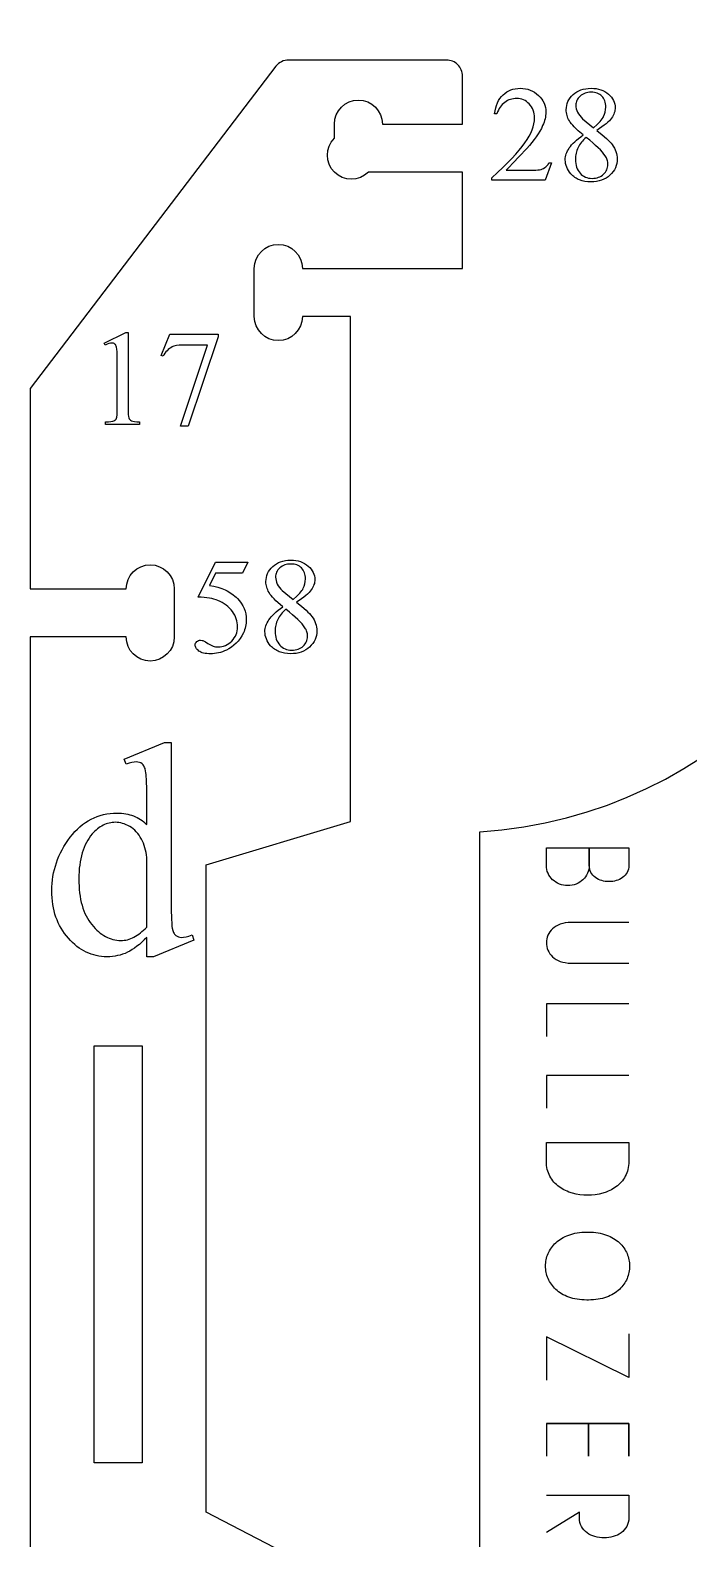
# Model space of a CAD drawing. Extents: x 5 to 599, y -219 to 392.
# Drawn here: x 351.5 to 395, y 292 to 391.6 of the extents above; entities that cross this region are included whole.
import ezdxf

# ---------------------------------------------------------------- set-up
doc = ezdxf.new("R2010")
doc.units = 0
doc.header["$MEASUREMENT"] = 0
for name, color, linetype in [('EXT', 1, 'CONTINUOUS'), ('INT', 5, 'CONTINUOUS'), ('LETTERS_0_5MM', 4, 'CONTINUOUS'), ('TEXT', 18, 'CONTINUOUS')]:
    doc.layers.add(name, color=color, linetype=linetype)

msp = doc.modelspace()

# ---------------------------------------------------------------- linework, layer by layer
at = {"layer": 'EXT'}
msp.add_lwpolyline([(422.59, 290.412, -0.112586), (421.213, 290.098), (381.189, 290.098), (381.189, 338.674, 0.396443), (409.236, 368.488), (409.236, 391.594), (421.937, 391.594), (421.937, 378.893), (421.007, 378.893, 1), (418.762, 376.648), (418.762, 359.97, 1), (421.007, 357.725), (421.937, 357.725), (421.937, 345.024), (460.814, 345.024, -0.414214), (463.989, 341.849), (463.989, 312.328, -0.288188), (462.191, 309.466)], format="xyb", close=True, dxfattribs=at)
msp.add_lwpolyline([(372.644, 288.798), (363.118, 293.75), (363.118, 336.495), (372.644, 339.34), (372.644, 372.688), (369.468, 372.688, -1), (366.293, 372.688), (366.293, 375.864, -1), (369.468, 375.864), (380.052, 375.864), (380.052, 382.214), (373.83, 382.214, -1), (371.585, 384.459), (371.585, 385.389, -1), (374.76, 385.389), (380.052, 385.389), (380.052, 388.564, 0.414214), (378.994, 389.623), (368.567, 389.623, 0.233729), (367.726, 389.207), (351.476, 367.935), (351.476, 354.705), (357.826, 354.705, -1), (361.001, 354.705), (361.001, 351.53, -1), (357.826, 351.53), (351.476, 351.53), (351.476, 278.421)], format="xyb", dxfattribs=at)
at = {"layer": 'INT'}
msp.add_lwpolyline([(355.709, 297.013), (355.709, 324.531), (358.884, 324.531), (358.884, 297.013)], close=True, dxfattribs=at)
at = {"layer": 'LETTERS_0_5MM'}
for points in [[(385.598, 337.618), (391.047, 337.618), (391.047, 336.452), (391.04, 336.322), (391.018, 336.2), (390.983, 336.087), (390.935, 335.981), (390.876, 335.885), (390.806, 335.797), (390.726, 335.717), (390.639, 335.645), (390.543, 335.582), (390.441, 335.528), (390.332, 335.481), (390.22, 335.444), (390.103, 335.414), (389.983, 335.393), (389.862, 335.38), (389.739, 335.376), (389.617, 335.38), (389.495, 335.393), (389.376, 335.414), (389.259, 335.444), (389.146, 335.481), (389.038, 335.528), (388.936, 335.582), (388.84, 335.645), (388.752, 335.717), (388.673, 335.797), (388.603, 335.885), (388.544, 335.981), (388.496, 336.087), (388.461, 336.2), (388.439, 336.322), (388.431, 336.452), (388.431, 337.618), (388.431, 336.452), (388.424, 336.315), (388.403, 336.182), (388.368, 336.054), (388.32, 335.931), (388.26, 335.814), (388.189, 335.704), (388.108, 335.601), (388.016, 335.505), (387.916, 335.419), (387.807, 335.342), (387.69, 335.275), (387.566, 335.219), (387.436, 335.173), (387.3, 335.14), (387.159, 335.12), (387.014, 335.113), (386.87, 335.12), (386.729, 335.14), (386.593, 335.173), (386.463, 335.219), (386.339, 335.275), (386.222, 335.342), (386.113, 335.419), (386.013, 335.505), (385.921, 335.601), (385.84, 335.704), (385.769, 335.814), (385.709, 335.931), (385.661, 336.054), (385.626, 336.182), (385.605, 336.315), (385.598, 336.452)], [(385.598, 318.162), (391.047, 318.162), (391.047, 316.907), (391.043, 316.769), (391.032, 316.635), (391.012, 316.506), (390.986, 316.381), (390.953, 316.261), (390.913, 316.145), (390.866, 316.033), (390.813, 315.926), (390.754, 315.823), (390.69, 315.725), (390.62, 315.631), (390.544, 315.541), (390.464, 315.455), (390.379, 315.374), (390.289, 315.298), (390.196, 315.226), (390.098, 315.158), (389.996, 315.094), (389.892, 315.035), (389.783, 314.98), (389.672, 314.93), (389.558, 314.884), (389.323, 314.805), (389.08, 314.744), (388.831, 314.7), (388.578, 314.674), (388.322, 314.665), (388.067, 314.674), (387.814, 314.7), (387.565, 314.744), (387.322, 314.805), (387.087, 314.884), (386.973, 314.93), (386.862, 314.98), (386.753, 315.035), (386.648, 315.094), (386.547, 315.158), (386.449, 315.226), (386.355, 315.298), (386.266, 315.374), (386.181, 315.455), (386.1, 315.541), (386.025, 315.631), (385.955, 315.725), (385.891, 315.823), (385.832, 315.926), (385.779, 316.033), (385.732, 316.145), (385.692, 316.261), (385.659, 316.381), (385.632, 316.506), (385.613, 316.635), (385.601, 316.769), (385.598, 316.907)], [(388.268, 307.752), (388.1, 307.756), (387.938, 307.765), (387.781, 307.781), (387.629, 307.803), (387.483, 307.83), (387.342, 307.863), (387.206, 307.901), (387.076, 307.945), (386.951, 307.993), (386.831, 308.046), (386.717, 308.104), (386.607, 308.166), (386.504, 308.232), (386.405, 308.302), (386.312, 308.376), (386.224, 308.453), (386.142, 308.533), (386.065, 308.617), (385.993, 308.703), (385.926, 308.792), (385.865, 308.884), (385.809, 308.977), (385.759, 309.073), (385.713, 309.171), (385.673, 309.27), (385.639, 309.371), (385.61, 309.473), (385.586, 309.576), (385.567, 309.679), (385.554, 309.784), (385.546, 309.889), (385.543, 309.994), (385.546, 310.099), (385.554, 310.204), (385.567, 310.308), (385.586, 310.412), (385.61, 310.515), (385.639, 310.617), (385.673, 310.717), (385.713, 310.817), (385.759, 310.914), (385.809, 311.01), (385.865, 311.104), (385.926, 311.195), (385.993, 311.284), (386.065, 311.371), (386.142, 311.454), (386.224, 311.535), (386.312, 311.612), (386.405, 311.685), (386.504, 311.755), (386.607, 311.821), (386.717, 311.883), (386.831, 311.941), (386.951, 311.994), (387.076, 312.043), (387.206, 312.086), (387.342, 312.124), (387.483, 312.157), (387.629, 312.185), (387.781, 312.207), (387.938, 312.222), (388.1, 312.232), (388.268, 312.235), (388.377, 312.235), (388.545, 312.232), (388.707, 312.222), (388.864, 312.207), (389.016, 312.185), (389.162, 312.157), (389.303, 312.124), (389.439, 312.086), (389.569, 312.043), (389.694, 311.994), (389.814, 311.941), (389.928, 311.883), (390.037, 311.821), (390.141, 311.755), (390.24, 311.685), (390.333, 311.612), (390.421, 311.535), (390.503, 311.454), (390.58, 311.371), (390.652, 311.284), (390.719, 311.195), (390.78, 311.104), (390.836, 311.01), (390.886, 310.914), (390.931, 310.817), (390.971, 310.717), (391.006, 310.617), (391.035, 310.515), (391.059, 310.412), (391.078, 310.308), (391.091, 310.204), (391.099, 310.099), (391.102, 309.994), (391.099, 309.889), (391.091, 309.784), (391.078, 309.679), (391.059, 309.576), (391.035, 309.473), (391.006, 309.371), (390.971, 309.27), (390.931, 309.171), (390.886, 309.073), (390.836, 308.977), (390.78, 308.884), (390.719, 308.792), (390.652, 308.703), (390.58, 308.617), (390.503, 308.533), (390.421, 308.453), (390.333, 308.376), (390.24, 308.302), (390.141, 308.232), (390.037, 308.166), (389.928, 308.104), (389.814, 308.046), (389.694, 307.993), (389.569, 307.945), (389.439, 307.901), (389.303, 307.863), (389.162, 307.83), (389.016, 307.803), (388.864, 307.781), (388.707, 307.765), (388.545, 307.756), (388.377, 307.752)]]:
    msp.add_lwpolyline(points, close=True, dxfattribs=at)
for points in [[(391.047, 332.686), (387.232, 332.686), (387.034, 332.679), (386.849, 332.656), (386.677, 332.62), (386.517, 332.571), (386.37, 332.51), (386.236, 332.438), (386.115, 332.356), (386.006, 332.266), (385.91, 332.168), (385.827, 332.062), (385.757, 331.951), (385.7, 331.835), (385.655, 331.715), (385.623, 331.592), (385.604, 331.467), (385.598, 331.341), (385.604, 331.216), (385.623, 331.091), (385.655, 330.968), (385.7, 330.848), (385.757, 330.732), (385.827, 330.62), (385.91, 330.515), (386.006, 330.417), (386.115, 330.326), (386.236, 330.245), (386.37, 330.173), (386.517, 330.112), (386.677, 330.063), (386.849, 330.027), (387.034, 330.004), (387.232, 329.997), (391.047, 329.997)], [(391.047, 327.307), (385.598, 327.307), (385.598, 325.155)], [(391.047, 322.582), (385.598, 322.582), (385.598, 320.43)], [(391.047, 305.511), (391.047, 302.642), (385.598, 305.332), (385.598, 302.463)], [(385.598, 299.594), (391.047, 299.594), (391.047, 297.442), (391.047, 299.594), (388.377, 299.594), (388.377, 297.442), (388.377, 299.594), (385.598, 299.594), (385.598, 297.442)], [(385.598, 294.869), (391.047, 294.869), (391.047, 293.389), (391.038, 293.226), (391.011, 293.074), (390.966, 292.932), (390.907, 292.801), (390.833, 292.68), (390.745, 292.57), (390.646, 292.47), (390.536, 292.381), (390.417, 292.302), (390.289, 292.234), (390.154, 292.176), (390.013, 292.129), (389.867, 292.092), (389.717, 292.065), (389.565, 292.05), (389.412, 292.044), (389.259, 292.05), (389.107, 292.065), (388.958, 292.092), (388.812, 292.129), (388.671, 292.176), (388.536, 292.234), (388.408, 292.302), (388.288, 292.381), (388.178, 292.47), (388.079, 292.57), (387.992, 292.68), (387.918, 292.801), (387.858, 292.932), (387.814, 293.074), (387.787, 293.226), (387.777, 293.389), (387.777, 293.748), (385.598, 292.403)]]:
    msp.add_lwpolyline(points, dxfattribs=at)
at = {"layer": 'TEXT'}
for points in [[(385.929, 382.826), (385.511, 381.68), (381.999, 381.68), (381.999, 381.842), (382.372, 382.187), (382.717, 382.517), (383.032, 382.83), (383.32, 383.126), (383.578, 383.407), (383.808, 383.671), (384.009, 383.919), (384.181, 384.151), (384.329, 384.373), (384.458, 384.59), (384.566, 384.802), (384.655, 385.009), (384.724, 385.211), (384.774, 385.409), (384.803, 385.601), (384.813, 385.789), (384.808, 385.928), (384.792, 386.06), (384.765, 386.186), (384.727, 386.305), (384.678, 386.418), (384.618, 386.525), (384.548, 386.626), (384.467, 386.72), (384.378, 386.805), (384.285, 386.879), (384.187, 386.942), (384.086, 386.993), (383.98, 387.033), (383.87, 387.062), (383.755, 387.079), (383.637, 387.084), (383.528, 387.08), (383.423, 387.068), (383.32, 387.048), (383.22, 387.02), (383.123, 386.984), (383.029, 386.94), (382.937, 386.888), (382.849, 386.827), (382.764, 386.76), (382.685, 386.684), (382.612, 386.601), (382.545, 386.511), (382.484, 386.413), (382.428, 386.308), (382.377, 386.195), (382.333, 386.075), (382.17, 386.075), (382.203, 386.272), (382.247, 386.457), (382.301, 386.631), (382.366, 386.792), (382.442, 386.942), (382.529, 387.08), (382.626, 387.207), (382.734, 387.321), (382.852, 387.423), (382.976, 387.512), (383.107, 387.586), (383.245, 387.647), (383.391, 387.695), (383.543, 387.729), (383.703, 387.749), (383.869, 387.756), (384.047, 387.749), (384.217, 387.727), (384.379, 387.691), (384.534, 387.64), (384.681, 387.574), (384.821, 387.494), (384.954, 387.4), (385.079, 387.291), (385.193, 387.172), (385.291, 387.048), (385.375, 386.918), (385.443, 386.784), (385.496, 386.644), (385.534, 386.499), (385.557, 386.349), (385.564, 386.193), (385.561, 386.08), (385.551, 385.967), (385.535, 385.854), (385.511, 385.741), (385.482, 385.628), (385.446, 385.515), (385.403, 385.402), (385.353, 385.289), (385.266, 385.109), (385.166, 384.928), (385.053, 384.743), (384.928, 384.557), (384.79, 384.367), (384.639, 384.175), (384.476, 383.98), (384.3, 383.783), (383.804, 383.245), (383.412, 382.826), (383.122, 382.525), (382.934, 382.343), (384.488, 382.343), (384.708, 382.345), (384.892, 382.351), (385.04, 382.362), (385.154, 382.378), (385.247, 382.4), (385.335, 382.431), (385.419, 382.471), (385.498, 382.52), (385.573, 382.58), (385.642, 382.65), (385.707, 382.732), (385.766, 382.826)], [(388.027, 384.678), (387.705, 384.954), (387.568, 385.081), (387.446, 385.201), (387.34, 385.314), (387.25, 385.419), (387.175, 385.518), (387.116, 385.609), (387.068, 385.697), (387.027, 385.786), (386.992, 385.876), (386.963, 385.967), (386.941, 386.058), (386.925, 386.151), (386.915, 386.244), (386.912, 386.338), (386.919, 386.48), (386.94, 386.618), (386.975, 386.75), (387.024, 386.877), (387.087, 387), (387.164, 387.117), (387.255, 387.229), (387.36, 387.337), (387.476, 387.435), (387.602, 387.52), (387.737, 387.592), (387.881, 387.651), (388.035, 387.697), (388.197, 387.73), (388.369, 387.75), (388.55, 387.756), (388.725, 387.75), (388.892, 387.732), (389.05, 387.701), (389.199, 387.658), (389.34, 387.603), (389.472, 387.536), (389.595, 387.457), (389.709, 387.365), (389.812, 387.266), (389.901, 387.163), (389.976, 387.057), (390.038, 386.947), (390.086, 386.834), (390.12, 386.717), (390.141, 386.597), (390.148, 386.474), (390.144, 386.39), (390.133, 386.306), (390.114, 386.222), (390.089, 386.137), (390.055, 386.052), (390.014, 385.966), (389.966, 385.88), (389.911, 385.794), (389.843, 385.705), (389.76, 385.612), (389.661, 385.516), (389.545, 385.416), (389.414, 385.312), (389.266, 385.204), (389.103, 385.092), (388.923, 384.977), (389.277, 384.694), (389.565, 384.443), (389.685, 384.33), (389.788, 384.224), (389.875, 384.127), (389.946, 384.037), (390.024, 383.925), (390.092, 383.81), (390.149, 383.695), (390.196, 383.577), (390.233, 383.459), (390.259, 383.338), (390.274, 383.217), (390.28, 383.093), (390.272, 382.939), (390.25, 382.791), (390.212, 382.648), (390.16, 382.511), (390.093, 382.38), (390.01, 382.254), (389.913, 382.134), (389.801, 382.02), (389.677, 381.915), (389.543, 381.825), (389.4, 381.748), (389.248, 381.686), (389.086, 381.637), (388.915, 381.602), (388.735, 381.581), (388.545, 381.574), (388.339, 381.583), (388.145, 381.607), (387.962, 381.649), (387.791, 381.707), (387.71, 381.742), (387.632, 381.782), (387.557, 381.825), (387.484, 381.873), (387.415, 381.925), (387.348, 381.981), (387.284, 382.041), (387.224, 382.106), (387.135, 382.213), (387.059, 382.323), (386.994, 382.436), (386.941, 382.551), (386.899, 382.669), (386.87, 382.789), (386.852, 382.911), (386.846, 383.036), (386.85, 383.135), (386.863, 383.233), (386.884, 383.332), (386.913, 383.43), (386.95, 383.528), (386.996, 383.625), (387.05, 383.723), (387.112, 383.82), (387.184, 383.918), (387.269, 384.019), (387.365, 384.123), (387.473, 384.229), (387.594, 384.337), (387.726, 384.449), (387.871, 384.562)], [(388.717, 385.148), (388.956, 385.373), (389.147, 385.572), (389.224, 385.663), (389.289, 385.747), (389.343, 385.825), (389.384, 385.897), (389.445, 386.038), (389.489, 386.189), (389.516, 386.349), (389.524, 386.518), (389.52, 386.63), (389.508, 386.736), (389.488, 386.836), (389.46, 386.929), (389.423, 387.016), (389.379, 387.097), (389.326, 387.172), (389.265, 387.24), (389.198, 387.301), (389.124, 387.354), (389.045, 387.399), (388.959, 387.436), (388.868, 387.465), (388.771, 387.485), (388.667, 387.497), (388.558, 387.501), (388.449, 387.497), (388.345, 387.485), (388.246, 387.465), (388.152, 387.437), (388.064, 387.4), (387.981, 387.356), (387.902, 387.303), (387.83, 387.242), (387.764, 387.176), (387.707, 387.107), (387.658, 387.036), (387.619, 386.961), (387.588, 386.884), (387.566, 386.804), (387.553, 386.722), (387.549, 386.636), (387.556, 386.522), (387.578, 386.408), (387.614, 386.294), (387.665, 386.18), (387.729, 386.067), (387.806, 385.957), (387.895, 385.85), (387.996, 385.745)], [(388.234, 384.512), (388.145, 384.434), (388.063, 384.354), (387.987, 384.273), (387.916, 384.19), (387.852, 384.106), (387.793, 384.02), (387.74, 383.932), (387.694, 383.842), (387.652, 383.75), (387.617, 383.657), (387.587, 383.562), (387.562, 383.465), (387.543, 383.366), (387.529, 383.265), (387.521, 383.163), (387.518, 383.058), (387.523, 382.92), (387.537, 382.789), (387.561, 382.665), (387.595, 382.548), (387.639, 382.439), (387.692, 382.336), (387.755, 382.24), (387.827, 382.152), (387.907, 382.072), (387.993, 382.003), (388.083, 381.944), (388.179, 381.896), (388.28, 381.859), (388.387, 381.833), (388.499, 381.817), (388.616, 381.811), (388.731, 381.816), (388.841, 381.828), (388.945, 381.849), (389.043, 381.878), (389.135, 381.916), (389.221, 381.962), (389.301, 382.016), (389.375, 382.079), (389.442, 382.148), (389.5, 382.22), (389.549, 382.296), (389.589, 382.376), (389.62, 382.459), (389.643, 382.545), (389.656, 382.635), (389.66, 382.729), (389.658, 382.807), (389.65, 382.883), (389.637, 382.957), (389.619, 383.029), (389.595, 383.098), (389.567, 383.166), (389.533, 383.232), (389.494, 383.295), (389.406, 383.416), (389.298, 383.546), (389.17, 383.685), (389.023, 383.832), (388.855, 383.989), (388.668, 384.154), (388.461, 384.328)], [(356.361, 370.934), (357.81, 371.641), (357.955, 371.641), (357.955, 366.614), (357.958, 366.388), (357.965, 366.208), (357.978, 366.076), (357.997, 365.991), (358.023, 365.933), (358.061, 365.882), (358.11, 365.838), (358.17, 365.802), (358.253, 365.773), (358.37, 365.75), (358.521, 365.735), (358.706, 365.727), (358.706, 365.565), (356.467, 365.565), (356.467, 365.727), (356.659, 365.735), (356.813, 365.75), (356.931, 365.771), (357.011, 365.8), (357.068, 365.834), (357.115, 365.874), (357.153, 365.92), (357.182, 365.971), (357.203, 366.052), (357.218, 366.186), (357.228, 366.373), (357.231, 366.614), (357.231, 369.828), (357.228, 370.124), (357.22, 370.362), (357.206, 370.541), (357.187, 370.662), (357.168, 370.728), (357.143, 370.784), (357.112, 370.831), (357.075, 370.869), (357.032, 370.897), (356.985, 370.918), (356.934, 370.93), (356.879, 370.934), (356.79, 370.926), (356.685, 370.9), (356.564, 370.858), (356.427, 370.798)], [(360.708, 371.518), (363.9, 371.518), (363.9, 371.352), (361.915, 365.442), (361.423, 365.442), (363.202, 370.803), (361.564, 370.803), (361.334, 370.795), (361.139, 370.773), (361.055, 370.756), (360.98, 370.736), (360.914, 370.712), (360.857, 370.684), (360.767, 370.63), (360.682, 370.57), (360.601, 370.502), (360.524, 370.427), (360.453, 370.346), (360.385, 370.258), (360.323, 370.163), (360.264, 370.061), (360.137, 370.109)], [(368.176, 353.525), (367.854, 353.8), (367.717, 353.927), (367.595, 354.047), (367.489, 354.16), (367.398, 354.266), (367.324, 354.364), (367.265, 354.456), (367.217, 354.544), (367.176, 354.633), (367.141, 354.723), (367.112, 354.813), (367.09, 354.905), (367.074, 354.997), (367.064, 355.09), (367.061, 355.184), (367.068, 355.327), (367.089, 355.464), (367.124, 355.597), (367.173, 355.724), (367.236, 355.846), (367.313, 355.964), (367.404, 356.076), (367.509, 356.183), (367.625, 356.282), (367.751, 356.367), (367.886, 356.439), (368.03, 356.498), (368.183, 356.544), (368.346, 356.576), (368.518, 356.596), (368.698, 356.603), (368.874, 356.596), (369.041, 356.578), (369.199, 356.548), (369.348, 356.505), (369.489, 356.45), (369.62, 356.383), (369.743, 356.303), (369.858, 356.212), (369.96, 356.112), (370.05, 356.01), (370.125, 355.903), (370.187, 355.794), (370.235, 355.68), (370.269, 355.564), (370.29, 355.444), (370.297, 355.321), (370.293, 355.237), (370.282, 355.153), (370.263, 355.068), (370.237, 354.984), (370.204, 354.898), (370.163, 354.813), (370.115, 354.726), (370.06, 354.64), (369.992, 354.551), (369.909, 354.459), (369.809, 354.363), (369.694, 354.262), (369.563, 354.158), (369.415, 354.051), (369.251, 353.939), (369.072, 353.823), (369.425, 353.541), (369.714, 353.29), (369.833, 353.176), (369.937, 353.071), (370.024, 352.973), (370.095, 352.884), (370.173, 352.771), (370.241, 352.657), (370.298, 352.541), (370.345, 352.424), (370.381, 352.305), (370.407, 352.185), (370.423, 352.063), (370.428, 351.94), (370.421, 351.786), (370.398, 351.637), (370.361, 351.495), (370.309, 351.358), (370.241, 351.226), (370.159, 351.101), (370.062, 350.981), (369.95, 350.866), (369.825, 350.762), (369.692, 350.671), (369.549, 350.595), (369.397, 350.532), (369.235, 350.483), (369.064, 350.449), (368.884, 350.428), (368.694, 350.421), (368.488, 350.429), (368.294, 350.454), (368.111, 350.495), (367.94, 350.554), (367.859, 350.589), (367.781, 350.628), (367.705, 350.672), (367.633, 350.72), (367.563, 350.771), (367.497, 350.827), (367.433, 350.888), (367.373, 350.952), (367.284, 351.06), (367.207, 351.17), (367.142, 351.282), (367.089, 351.398), (367.048, 351.515), (367.019, 351.635), (367.001, 351.758), (366.995, 351.883), (366.999, 351.981), (367.012, 352.08), (367.032, 352.178), (367.061, 352.276), (367.099, 352.374), (367.144, 352.472), (367.198, 352.569), (367.261, 352.666), (367.333, 352.765), (367.417, 352.866), (367.514, 352.969), (367.622, 353.075), (367.743, 353.184), (367.875, 353.295), (368.02, 353.409)], [(365.858, 356.48), (365.515, 355.733), (363.724, 355.733), (363.333, 354.934), (363.617, 354.883), (363.885, 354.816), (364.013, 354.776), (364.138, 354.732), (364.259, 354.684), (364.376, 354.632), (364.489, 354.576), (364.599, 354.516), (364.705, 354.452), (364.807, 354.383), (364.905, 354.311), (365, 354.234), (365.09, 354.154), (365.177, 354.069), (365.314, 353.917), (365.433, 353.757), (365.533, 353.592), (365.615, 353.419), (365.679, 353.241), (365.725, 353.055), (365.752, 352.863), (365.761, 352.664), (365.758, 352.548), (365.749, 352.434), (365.734, 352.322), (365.713, 352.212), (365.687, 352.104), (365.654, 351.999), (365.615, 351.896), (365.57, 351.795), (365.469, 351.603), (365.355, 351.425), (365.228, 351.262), (365.089, 351.114), (364.94, 350.981), (364.783, 350.861), (364.618, 350.755), (364.444, 350.662), (364.317, 350.606), (364.19, 350.557), (364.062, 350.515), (363.933, 350.481), (363.803, 350.455), (363.672, 350.436), (363.54, 350.424), (363.408, 350.421), (363.279, 350.424), (363.158, 350.432), (363.047, 350.446), (362.945, 350.466), (362.852, 350.492), (362.769, 350.523), (362.694, 350.56), (362.629, 350.603), (362.572, 350.649), (362.522, 350.696), (362.48, 350.745), (362.446, 350.794), (362.419, 350.845), (362.4, 350.897), (362.389, 350.95), (362.385, 351.005), (362.391, 351.064), (362.41, 351.12), (362.442, 351.173), (362.486, 351.222), (362.54, 351.263), (362.6, 351.293), (362.667, 351.31), (362.741, 351.316), (362.848, 351.308), (362.896, 351.297), (362.94, 351.281), (363.056, 351.219), (363.232, 351.101), (363.315, 351.048), (363.398, 351.001), (363.481, 350.962), (363.564, 350.93), (363.647, 350.905), (363.731, 350.887), (363.815, 350.877), (363.9, 350.873), (364.026, 350.879), (364.149, 350.897), (364.267, 350.928), (364.382, 350.97), (364.493, 351.025), (364.6, 351.092), (364.703, 351.17), (364.802, 351.261), (364.893, 351.361), (364.972, 351.466), (365.039, 351.577), (365.093, 351.692), (365.136, 351.813), (365.166, 351.939), (365.184, 352.071), (365.19, 352.208), (365.185, 352.342), (365.169, 352.473), (365.142, 352.602), (365.104, 352.73), (365.055, 352.854), (364.995, 352.977), (364.925, 353.097), (364.844, 353.215), (364.753, 353.329), (364.654, 353.436), (364.546, 353.536), (364.431, 353.63), (364.307, 353.717), (364.175, 353.797), (364.035, 353.871), (363.886, 353.938), (363.761, 353.984), (363.626, 354.026), (363.479, 354.062), (363.321, 354.093), (363.153, 354.119), (362.974, 354.14), (362.783, 354.156), (362.583, 354.166), (363.724, 356.48)], [(368.865, 353.995), (369.105, 354.219), (369.296, 354.419), (369.373, 354.509), (369.438, 354.593), (369.492, 354.671), (369.533, 354.743), (369.594, 354.885), (369.638, 355.036), (369.664, 355.196), (369.673, 355.364), (369.669, 355.477), (369.657, 355.582), (369.637, 355.682), (369.608, 355.775), (369.572, 355.863), (369.527, 355.944), (369.475, 356.018), (369.414, 356.087), (369.346, 356.148), (369.273, 356.201), (369.193, 356.246), (369.108, 356.283), (369.017, 356.311), (368.919, 356.332), (368.816, 356.344), (368.707, 356.348), (368.598, 356.344), (368.494, 356.332), (368.395, 356.311), (368.301, 356.283), (368.213, 356.247), (368.129, 356.202), (368.051, 356.15), (367.978, 356.089), (367.913, 356.023), (367.855, 355.954), (367.807, 355.882), (367.768, 355.808), (367.737, 355.731), (367.715, 355.651), (367.702, 355.568), (367.697, 355.483), (367.705, 355.369), (367.727, 355.255), (367.763, 355.14), (367.814, 355.026), (367.878, 354.914), (367.955, 354.804), (368.044, 354.696), (368.145, 354.592)], [(368.382, 353.358), (368.294, 353.28), (368.212, 353.201), (368.136, 353.12), (368.065, 353.037), (368.001, 352.952), (367.942, 352.866), (367.889, 352.778), (367.842, 352.688), (367.801, 352.597), (367.765, 352.504), (367.735, 352.408), (367.711, 352.311), (367.691, 352.212), (367.678, 352.112), (367.669, 352.009), (367.667, 351.905), (367.672, 351.767), (367.686, 351.636), (367.71, 351.512), (367.744, 351.395), (367.788, 351.285), (367.841, 351.182), (367.904, 351.087), (367.976, 350.998), (368.056, 350.918), (368.142, 350.849), (368.232, 350.791), (368.328, 350.743), (368.429, 350.706), (368.536, 350.679), (368.647, 350.663), (368.764, 350.658), (368.88, 350.662), (368.99, 350.675), (369.093, 350.695), (369.191, 350.725), (369.283, 350.762), (369.369, 350.808), (369.45, 350.863), (369.524, 350.926), (369.591, 350.994), (369.649, 351.067), (369.698, 351.143), (369.738, 351.222), (369.769, 351.305), (369.791, 351.392), (369.805, 351.482), (369.809, 351.575), (369.807, 351.653), (369.799, 351.729), (369.786, 351.803), (369.768, 351.875), (369.744, 351.945), (369.715, 352.013), (369.682, 352.078), (369.642, 352.142), (369.555, 352.263), (369.447, 352.392), (369.319, 352.531), (369.172, 352.679), (369.004, 352.835), (368.817, 353), (368.609, 353.175)], [(359.182, 331.692), (359.019, 331.528), (358.857, 331.375), (358.696, 331.234), (358.536, 331.106), (358.377, 330.989), (358.218, 330.885), (358.061, 330.792), (357.904, 330.712), (357.747, 330.642), (357.586, 330.582), (357.422, 330.53), (357.256, 330.489), (357.086, 330.456), (356.913, 330.433), (356.737, 330.419), (356.558, 330.414), (356.376, 330.419), (356.198, 330.433), (356.022, 330.457), (355.849, 330.491), (355.679, 330.534), (355.512, 330.586), (355.348, 330.649), (355.187, 330.72), (355.029, 330.802), (354.873, 330.892), (354.721, 330.993), (354.571, 331.103), (354.425, 331.222), (354.281, 331.352), (354.14, 331.49), (354.002, 331.639), (353.869, 331.794), (353.746, 331.956), (353.63, 332.122), (353.524, 332.294), (353.425, 332.472), (353.336, 332.655), (353.255, 332.844), (353.182, 333.037), (353.118, 333.237), (353.063, 333.442), (353.016, 333.652), (352.977, 333.868), (352.947, 334.089), (352.926, 334.316), (352.913, 334.548), (352.909, 334.785), (352.914, 335.024), (352.928, 335.261), (352.951, 335.494), (352.985, 335.726), (353.027, 335.955), (353.079, 336.181), (353.141, 336.404), (353.211, 336.625), (353.292, 336.844), (353.382, 337.06), (353.481, 337.273), (353.589, 337.484), (353.708, 337.693), (353.835, 337.898), (353.972, 338.102), (354.119, 338.302), (354.273, 338.496), (354.432, 338.676), (354.597, 338.845), (354.767, 339), (354.943, 339.144), (355.124, 339.274), (355.31, 339.393), (355.502, 339.499), (355.699, 339.592), (355.902, 339.673), (356.11, 339.742), (356.323, 339.798), (356.542, 339.842), (356.766, 339.873), (356.996, 339.891), (357.231, 339.898), (357.377, 339.895), (357.52, 339.886), (357.659, 339.871), (357.796, 339.851), (357.929, 339.824), (358.059, 339.792), (358.186, 339.754), (358.309, 339.71), (358.43, 339.66), (358.547, 339.604), (358.661, 339.543), (358.771, 339.475), (358.879, 339.402), (358.983, 339.322), (359.085, 339.237), (359.182, 339.146), (359.182, 340.795), (359.178, 341.487), (359.164, 342.032), (359.141, 342.429), (359.126, 342.572), (359.109, 342.678), (359.068, 342.84), (359.043, 342.91), (359.015, 342.973), (358.985, 343.03), (358.953, 343.079), (358.918, 343.121), (358.88, 343.156), (358.797, 343.212), (358.704, 343.251), (358.602, 343.275), (358.49, 343.283), (358.353, 343.273), (358.195, 343.244), (358.016, 343.195), (357.817, 343.127), (357.69, 343.469), (360.353, 344.561), (360.792, 344.561), (360.792, 334.229), (360.797, 333.52), (360.811, 332.964), (360.833, 332.562), (360.848, 332.418), (360.865, 332.312), (360.908, 332.152), (360.933, 332.082), (360.961, 332.018), (360.991, 331.961), (361.025, 331.91), (361.061, 331.866), (361.1, 331.829), (361.183, 331.769), (361.274, 331.726), (361.371, 331.701), (361.475, 331.692), (361.618, 331.703), (361.783, 331.734), (361.969, 331.786), (362.178, 331.858), (362.285, 331.517), (359.631, 330.414), (359.182, 330.414)], [(359.182, 332.375), (359.182, 336.98), (359.164, 337.144), (359.139, 337.305), (359.106, 337.462), (359.065, 337.615), (359.018, 337.764), (358.963, 337.91), (358.901, 338.052), (358.831, 338.19), (358.755, 338.323), (358.673, 338.447), (358.585, 338.562), (358.491, 338.669), (358.391, 338.768), (358.285, 338.859), (358.173, 338.941), (358.056, 339.015), (357.935, 339.08), (357.816, 339.136), (357.697, 339.184), (357.579, 339.223), (357.461, 339.254), (357.345, 339.275), (357.229, 339.288), (357.114, 339.293), (357.007, 339.29), (356.902, 339.281), (356.799, 339.266), (356.696, 339.245), (356.596, 339.217), (356.496, 339.184), (356.398, 339.145), (356.302, 339.1), (356.207, 339.049), (356.113, 338.992), (356.021, 338.928), (355.93, 338.859), (355.841, 338.784), (355.753, 338.703), (355.667, 338.615), (355.582, 338.522), (355.475, 338.391), (355.374, 338.254), (355.281, 338.108), (355.194, 337.956), (355.114, 337.796), (355.041, 337.629), (354.975, 337.455), (354.916, 337.273), (354.864, 337.084), (354.819, 336.888), (354.781, 336.684), (354.75, 336.473), (354.726, 336.255), (354.708, 336.029), (354.698, 335.796), (354.694, 335.556), (354.698, 335.313), (354.708, 335.078), (354.725, 334.849), (354.748, 334.628), (354.778, 334.414), (354.815, 334.207), (354.859, 334.008), (354.909, 333.816), (354.966, 333.63), (355.03, 333.453), (355.1, 333.282), (355.177, 333.118), (355.261, 332.962), (355.352, 332.813), (355.449, 332.671), (355.553, 332.536), (355.661, 332.409), (355.771, 332.29), (355.882, 332.18), (355.994, 332.077), (356.109, 331.983), (356.224, 331.897), (356.342, 331.819), (356.46, 331.75), (356.581, 331.688), (356.702, 331.635), (356.826, 331.59), (356.951, 331.553), (357.077, 331.524), (357.205, 331.504), (357.334, 331.491), (357.465, 331.487), (357.576, 331.491), (357.686, 331.501), (357.796, 331.519), (357.906, 331.543), (358.014, 331.574), (358.123, 331.612), (358.231, 331.657), (358.339, 331.709), (358.446, 331.768), (358.552, 331.834), (358.658, 331.907), (358.764, 331.987), (358.869, 332.074), (358.974, 332.167), (359.079, 332.268)]]:
    msp.add_lwpolyline(points, close=True, dxfattribs=at)

doc.saveas('drawing.dxf')
